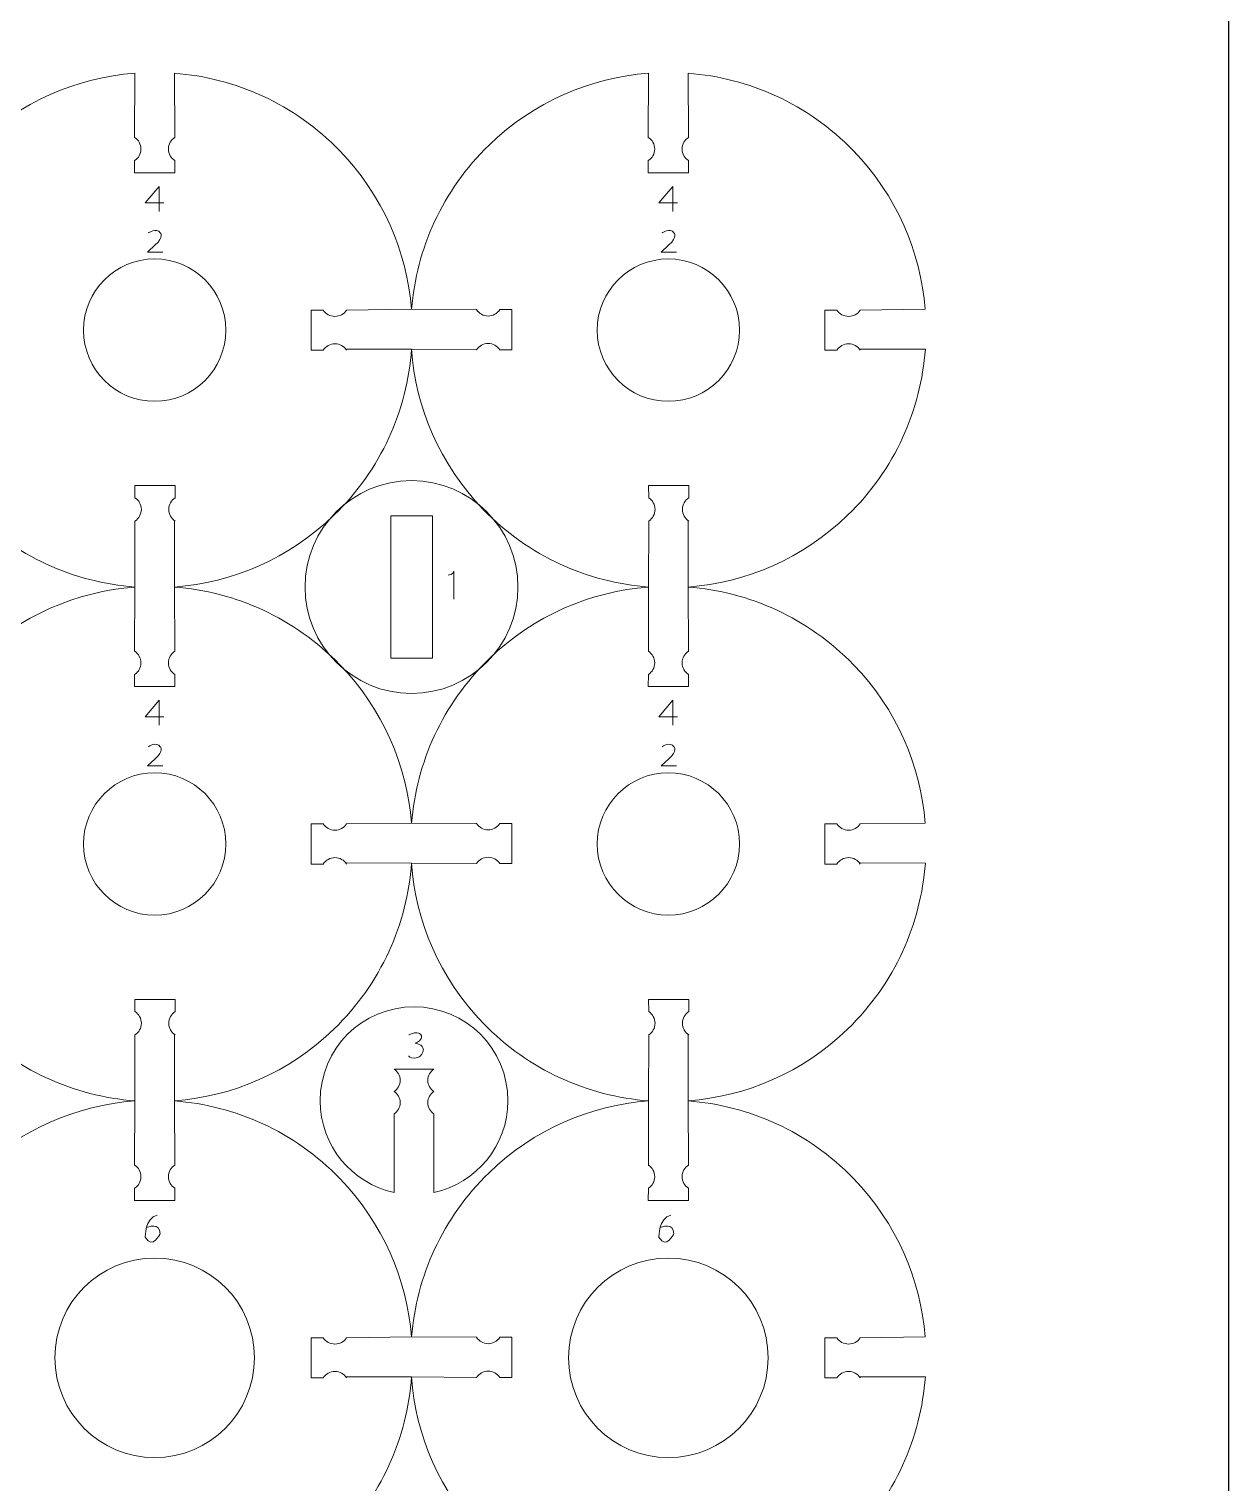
# Model space of a CAD drawing. Header units: centimetres. Extents: x -25 to 25, y -32.5 to 32.5.
# Drawn here: x 15.8 to 25, y 8.61 to 19.76 of the extents above; entities that cross this region are included whole.
import ezdxf

# ---------------------------------------------------------------- set-up
doc = ezdxf.new("R2010")
doc.units = ezdxf.units.CM
doc.header["$MEASUREMENT"] = 0
doc.layers.add('Capa 1', color=7, linetype='Continuous')

msp = doc.modelspace()

# ---------------------------------------------------------------- linework, layer by layer
at = {"layer": 'Capa 1', "color": 254}
msp.add_lwpolyline([(-25, -32.5), (25, -32.5), (25, 32.5), (-25, 32.5), (-25, -32.5)], close=True, dxfattribs=at)
at = {"layer": 'Capa 1', "color": 250, "lineweight": 9}
for centre, major_axis, ratio in [((16.76485, 9.57366), (0.76501, 0), 0.99998693), ((20.70277, 9.57366), (0, 0.765), 1)]:
    msp.add_ellipse(centre, major_axis=major_axis, ratio=ratio, dxfattribs=at)
for points, knots in [([(16.61125, 18.92901), (16.61125, 18.92901), (16.6118, 19.4212), (16.6118, 19.4212), (16.6118, 19.4212), (16.16876, 19.38705), (15.73457, 19.20397), (15.39044, 18.87066), (15.39044, 18.87066), (15.03182, 18.52332), (14.83323, 18.07303), (14.79595, 17.61166), (14.79595, 17.61166), (14.79595, 17.61166), (15.29433, 17.6086), (15.29433, 17.6086)], [0, 0, 0, 0, 0.2, 0.2, 0.2, 0.2, 0.4, 0.4, 0.4, 0.4, 0.6, 0.6, 0.6, 0.6, 1, 1, 1, 1]), ([(18.23536, 17.60534), (18.23536, 17.60534), (18.73387, 17.61166), (18.73387, 17.61166), (18.73387, 17.61166), (18.69835, 18.05229), (18.51542, 18.48373), (18.18385, 18.82606), (18.18385, 18.82606), (17.83473, 19.1865), (17.38163, 19.38525), (16.9178, 19.4211), (16.9178, 19.4211), (16.9178, 19.4211), (16.91862, 18.92901), (16.91862, 18.92901)], [0, 0, 0, 0, 0.2, 0.2, 0.2, 0.2, 0.4, 0.4, 0.4, 0.4, 0.6, 0.6, 0.6, 0.6, 1, 1, 1, 1]), ([(20.54918, 18.92901), (20.54918, 18.92901), (20.54973, 19.4212), (20.54973, 19.4212), (20.54973, 19.4212), (20.10668, 19.38705), (19.6725, 19.20397), (19.32836, 18.87066), (19.32836, 18.87066), (18.96975, 18.52332), (18.77115, 18.07303), (18.73387, 17.61166), (18.73387, 17.61166), (18.73387, 17.61166), (19.23226, 17.6086), (19.23226, 17.6086)], [0, 0, 0, 0, 0.2, 0.2, 0.2, 0.2, 0.4, 0.4, 0.4, 0.4, 0.6, 0.6, 0.6, 0.6, 1, 1, 1, 1]), ([(22.17328, 17.60534), (22.17328, 17.60534), (22.6718, 17.61166), (22.6718, 17.61166), (22.6718, 17.61166), (22.63627, 18.05229), (22.45334, 18.48373), (22.12177, 18.82606), (22.12177, 18.82606), (21.77266, 19.1865), (21.31955, 19.38525), (20.85573, 19.4211), (20.85573, 19.4211), (20.85573, 19.4211), (20.85654, 18.92901), (20.85654, 18.92901)], [0, 0, 0, 0, 0.2, 0.2, 0.2, 0.2, 0.4, 0.4, 0.4, 0.4, 0.6, 0.6, 0.6, 0.6, 1, 1, 1, 1]), ([(16.61126, 18.75101), (16.64053, 18.7698), (16.65993, 18.80265), (16.65993, 18.84001), (16.65993, 18.84001), (16.65993, 18.87738), (16.64053, 18.91022), (16.61126, 18.92901)], [0, 0, 0, 0, 0.33333333, 0.33333333, 0.33333333, 0.33333333, 1, 1, 1, 1]), ([(16.91862, 18.75101), (16.88935, 18.7698), (16.86995, 18.80265), (16.86995, 18.84001), (16.86995, 18.84001), (16.86995, 18.87738), (16.88935, 18.91022), (16.91862, 18.92901)], [0, 0, 0, 0, 0.33333333, 0.33333333, 0.33333333, 0.33333333, 1, 1, 1, 1]), ([(20.54918, 18.75101), (20.57845, 18.7698), (20.59785, 18.80265), (20.59785, 18.84001), (20.59785, 18.84001), (20.59785, 18.87738), (20.57845, 18.91022), (20.54918, 18.92901)], [0, 0, 0, 0, 0.33333333, 0.33333333, 0.33333333, 0.33333333, 1, 1, 1, 1]), ([(20.85654, 18.75101), (20.82727, 18.7698), (20.80787, 18.80265), (20.80787, 18.84001), (20.80787, 18.84001), (20.80787, 18.87738), (20.82727, 18.91022), (20.85654, 18.92901)], [0, 0, 0, 0, 0.33333333, 0.33333333, 0.33333333, 0.33333333, 1, 1, 1, 1]), ([(16.61126, 18.751), (16.61126, 18.751), (16.61114, 18.65757), (16.61114, 18.65757), (16.61114, 18.65757), (16.61114, 18.65757), (16.91862, 18.65757), (16.91862, 18.65757), (16.91862, 18.65757), (16.91862, 18.65757), (16.91862, 18.75102), (16.91862, 18.75102)], [0, 0, 0, 0, 0.25, 0.25, 0.25, 0.25, 0.5, 0.5, 0.5, 0.5, 1, 1, 1, 1]), ([(20.54918, 18.751), (20.54918, 18.751), (20.54907, 18.65757), (20.54907, 18.65757), (20.54907, 18.65757), (20.54907, 18.65757), (20.85654, 18.65757), (20.85654, 18.65757), (20.85654, 18.65757), (20.85654, 18.65757), (20.85654, 18.75102), (20.85654, 18.75102)], [0, 0, 0, 0, 0.25, 0.25, 0.25, 0.25, 0.5, 0.5, 0.5, 0.5, 1, 1, 1, 1]), ([(16.21912, 17.45165), (16.21912, 17.15028), (16.46343, 16.90597), (16.7648, 16.90597), (16.7648, 16.90597), (17.06619, 16.90596), (17.3105, 17.15028), (17.3105, 17.45165), (17.3105, 17.45165), (17.31051, 17.75303), (17.06619, 17.99734), (16.76481, 17.99734), (16.76481, 17.99734), (16.46343, 17.99736), (16.21912, 17.75303), (16.21912, 17.45165)], [0, 0, 0, 0, 0.2, 0.2, 0.2, 0.2, 0.4, 0.4, 0.4, 0.4, 0.6, 0.6, 0.6, 0.6, 1, 1, 1, 1]), ([(20.15704, 17.45165), (20.15704, 17.15028), (20.40135, 16.90597), (20.70273, 16.90597), (20.70273, 16.90597), (21.00411, 16.90596), (21.24842, 17.15028), (21.24842, 17.45165), (21.24842, 17.45165), (21.24844, 17.75303), (21.00411, 17.99734), (20.70274, 17.99734), (20.70274, 17.99734), (20.40135, 17.99736), (20.15704, 17.75303), (20.15704, 17.45165)], [0, 0, 0, 0, 0.2, 0.2, 0.2, 0.2, 0.4, 0.4, 0.4, 0.4, 0.6, 0.6, 0.6, 0.6, 1, 1, 1, 1]), ([(18.05736, 17.60533), (18.05736, 17.60533), (17.96393, 17.60545), (17.96393, 17.60545), (17.96393, 17.60545), (17.96393, 17.60545), (17.96393, 17.29797), (17.96393, 17.29797), (17.96393, 17.29797), (17.96393, 17.29797), (18.05737, 17.29797), (18.05737, 17.29797)], [0, 0, 0, 0, 0.25, 0.25, 0.25, 0.25, 0.5, 0.5, 0.5, 0.5, 1, 1, 1, 1]), ([(18.23535, 17.60534), (18.21656, 17.57606), (18.18372, 17.55666), (18.14636, 17.55666), (18.14636, 17.55666), (18.10899, 17.55666), (18.07615, 17.57606), (18.05736, 17.60534)], [0, 0, 0, 0, 0.33333333, 0.33333333, 0.33333333, 0.33333333, 1, 1, 1, 1]), ([(19.41025, 17.6086), (19.39146, 17.57933), (19.35862, 17.55993), (19.32125, 17.55993), (19.32125, 17.55993), (19.28389, 17.55993), (19.25104, 17.57933), (19.23225, 17.6086)], [0, 0, 0, 0, 0.33333333, 0.33333333, 0.33333333, 0.33333333, 1, 1, 1, 1]), ([(19.41025, 17.6086), (19.41025, 17.6086), (19.50369, 17.60871), (19.50369, 17.60871), (19.50369, 17.60871), (19.50369, 17.60871), (19.50369, 17.30123), (19.50369, 17.30123), (19.50369, 17.30123), (19.50369, 17.30123), (19.41024, 17.30123), (19.41024, 17.30123)], [0, 0, 0, 0, 0.25, 0.25, 0.25, 0.25, 0.5, 0.5, 0.5, 0.5, 1, 1, 1, 1]), ([(21.99529, 17.60533), (21.99529, 17.60533), (21.90185, 17.60545), (21.90185, 17.60545), (21.90185, 17.60545), (21.90185, 17.60545), (21.90185, 17.29797), (21.90185, 17.29797), (21.90185, 17.29797), (21.90185, 17.29797), (21.9953, 17.29797), (21.9953, 17.29797)], [0, 0, 0, 0, 0.25, 0.25, 0.25, 0.25, 0.5, 0.5, 0.5, 0.5, 1, 1, 1, 1]), ([(22.17328, 17.60534), (22.15449, 17.57606), (22.12165, 17.55666), (22.08428, 17.55666), (22.08428, 17.55666), (22.04691, 17.55666), (22.01407, 17.57606), (21.99528, 17.60534)], [0, 0, 0, 0, 0.33333333, 0.33333333, 0.33333333, 0.33333333, 1, 1, 1, 1]), ([(15.29433, 17.30123), (15.29433, 17.30123), (14.79483, 17.30565), (14.79483, 17.30565), (14.79483, 17.30565), (14.82761, 16.86016), (15.01076, 16.42321), (15.34584, 16.07725), (15.34584, 16.07725), (15.69494, 15.71685), (16.14801, 15.51809), (16.6118, 15.48224), (16.6118, 15.48224), (16.6118, 15.48224), (16.61384, 15.98822), (16.61384, 15.98822)], [0, 0, 0, 0, 0.2, 0.2, 0.2, 0.2, 0.4, 0.4, 0.4, 0.4, 0.6, 0.6, 0.6, 0.6, 1, 1, 1, 1]), ([(16.91753, 15.99069), (16.91753, 15.99069), (16.91781, 15.4821), (16.91781, 15.4821), (16.91781, 15.4821), (17.36089, 15.51626), (17.79509, 15.69932), (18.13924, 16.03266), (18.13924, 16.03266), (18.50149, 16.38351), (18.70042, 16.8394), (18.73481, 17.30565), (18.73481, 17.30565), (18.73481, 17.30565), (18.23616, 17.30594), (18.23616, 17.30594)], [0, 0, 0, 0, 0.2, 0.2, 0.2, 0.2, 0.4, 0.4, 0.4, 0.4, 0.6, 0.6, 0.6, 0.6, 1, 1, 1, 1]), ([(18.23535, 17.29797), (18.21656, 17.32724), (18.18372, 17.34665), (18.14636, 17.34665), (18.14636, 17.34665), (18.10899, 17.34665), (18.07615, 17.32724), (18.05736, 17.29797)], [0, 0, 0, 0, 0.33333333, 0.33333333, 0.33333333, 0.33333333, 1, 1, 1, 1]), ([(19.23226, 17.30123), (19.23226, 17.30123), (18.73275, 17.30565), (18.73275, 17.30565), (18.73275, 17.30565), (18.76553, 16.86016), (18.94869, 16.42321), (19.28377, 16.07725), (19.28377, 16.07725), (19.63286, 15.71685), (20.08593, 15.51809), (20.54973, 15.48224), (20.54973, 15.48224), (20.54973, 15.48224), (20.55177, 15.98822), (20.55177, 15.98822)], [0, 0, 0, 0, 0.2, 0.2, 0.2, 0.2, 0.4, 0.4, 0.4, 0.4, 0.6, 0.6, 0.6, 0.6, 1, 1, 1, 1]), ([(19.41025, 17.30124), (19.39146, 17.33051), (19.35862, 17.34991), (19.32125, 17.34991), (19.32125, 17.34991), (19.28389, 17.34991), (19.25104, 17.33051), (19.23225, 17.30124)], [0, 0, 0, 0, 0.33333333, 0.33333333, 0.33333333, 0.33333333, 1, 1, 1, 1]), ([(20.85545, 15.99069), (20.85545, 15.99069), (20.85574, 15.4821), (20.85574, 15.4821), (20.85574, 15.4821), (21.29882, 15.51626), (21.73301, 15.69932), (22.07717, 16.03266), (22.07717, 16.03266), (22.43941, 16.38351), (22.63834, 16.8394), (22.67274, 17.30565), (22.67274, 17.30565), (22.67274, 17.30565), (22.17409, 17.30594), (22.17409, 17.30594)], [0, 0, 0, 0, 0.2, 0.2, 0.2, 0.2, 0.4, 0.4, 0.4, 0.4, 0.6, 0.6, 0.6, 0.6, 1, 1, 1, 1]), ([(22.17328, 17.29797), (22.15449, 17.32724), (22.12165, 17.34665), (22.08428, 17.34665), (22.08428, 17.34665), (22.04691, 17.34665), (22.01407, 17.32724), (21.99528, 17.29797)], [0, 0, 0, 0, 0.33333333, 0.33333333, 0.33333333, 0.33333333, 1, 1, 1, 1]), ([(17.9178, 15.48216), (17.9178, 15.93282), (18.28314, 16.29815), (18.7338, 16.29815), (18.7338, 16.29815), (19.18446, 16.29815), (19.5498, 15.93282), (19.5498, 15.48216), (19.5498, 15.48216), (19.5498, 15.0315), (19.18446, 14.66615), (18.7338, 14.66615), (18.7338, 14.66615), (18.28314, 14.66615), (17.9178, 15.0315), (17.9178, 15.48216)], [0, 0, 0, 0, 0.2, 0.2, 0.2, 0.2, 0.4, 0.4, 0.4, 0.4, 0.6, 0.6, 0.6, 0.6, 1, 1, 1, 1]), ([(16.61385, 16.16623), (16.61385, 16.16623), (16.61373, 16.25967), (16.61373, 16.25967), (16.61373, 16.25967), (16.61373, 16.25967), (16.92121, 16.25967), (16.92121, 16.25967), (16.92121, 16.25967), (16.92121, 16.25967), (16.92121, 16.16622), (16.92121, 16.16622)], [0, 0, 0, 0, 0.25, 0.25, 0.25, 0.25, 0.5, 0.5, 0.5, 0.5, 1, 1, 1, 1]), ([(16.61385, 15.98822), (16.64312, 16.00701), (16.66252, 16.03985), (16.66252, 16.07722), (16.66252, 16.07722), (16.66252, 16.11459), (16.64312, 16.14743), (16.61385, 16.16622)], [0, 0, 0, 0, 0.33333333, 0.33333333, 0.33333333, 0.33333333, 1, 1, 1, 1]), ([(16.92121, 15.98822), (16.89194, 16.00701), (16.87254, 16.03985), (16.87254, 16.07722), (16.87254, 16.07722), (16.87254, 16.11459), (16.89194, 16.14743), (16.92121, 16.16622)], [0, 0, 0, 0, 0.33333333, 0.33333333, 0.33333333, 0.33333333, 1, 1, 1, 1]), ([(20.55177, 16.16623), (20.55177, 16.16623), (20.55166, 16.25967), (20.55166, 16.25967), (20.55166, 16.25967), (20.55166, 16.25967), (20.85913, 16.25967), (20.85913, 16.25967), (20.85913, 16.25967), (20.85913, 16.25967), (20.85913, 16.16622), (20.85913, 16.16622)], [0, 0, 0, 0, 0.25, 0.25, 0.25, 0.25, 0.5, 0.5, 0.5, 0.5, 1, 1, 1, 1]), ([(20.55177, 15.98822), (20.58104, 16.00701), (20.60045, 16.03985), (20.60045, 16.07722), (20.60045, 16.07722), (20.60045, 16.11459), (20.58104, 16.14743), (20.55177, 16.16622)], [0, 0, 0, 0, 0.33333333, 0.33333333, 0.33333333, 0.33333333, 1, 1, 1, 1]), ([(20.85913, 15.98822), (20.82986, 16.00701), (20.81046, 16.03985), (20.81046, 16.07722), (20.81046, 16.07722), (20.81046, 16.11459), (20.82986, 16.14743), (20.85913, 16.16622)], [0, 0, 0, 0, 0.33333333, 0.33333333, 0.33333333, 0.33333333, 1, 1, 1, 1]), ([(18.89348, 16.02816), (18.89348, 16.02816), (18.89348, 14.93614), (18.89348, 14.93614), (18.89348, 14.93614), (18.89348, 14.93614), (18.57412, 14.93614), (18.57412, 14.93614), (18.57412, 14.93614), (18.57412, 14.93614), (18.57412, 16.02816), (18.57412, 16.02816), (18.57412, 16.02816), (18.57412, 16.02816), (18.89348, 16.02816), (18.89348, 16.02816)], [0, 0, 0, 0, 0.2, 0.2, 0.2, 0.2, 0.4, 0.4, 0.4, 0.4, 0.6, 0.6, 0.6, 0.6, 1, 1, 1, 1]), ([(16.61126, 14.99002), (16.61126, 14.99002), (16.61181, 15.48221), (16.61181, 15.48221), (16.61181, 15.48221), (16.16877, 15.44806), (15.73458, 15.26498), (15.39045, 14.93166), (15.39045, 14.93166), (15.03183, 14.58432), (14.83324, 14.13403), (14.79596, 13.67266), (14.79596, 13.67266), (14.79596, 13.67266), (15.29434, 13.6696), (15.29434, 13.6696)], [0, 0, 0, 0, 0.2, 0.2, 0.2, 0.2, 0.4, 0.4, 0.4, 0.4, 0.6, 0.6, 0.6, 0.6, 1, 1, 1, 1]), ([(18.23537, 13.66634), (18.23537, 13.66634), (18.73388, 13.67266), (18.73388, 13.67266), (18.73388, 13.67266), (18.69836, 14.11329), (18.51543, 14.54473), (18.18386, 14.88707), (18.18386, 14.88707), (17.83474, 15.2475), (17.38164, 15.44625), (16.91781, 15.4821), (16.91781, 15.4821), (16.91781, 15.4821), (16.91863, 14.99002), (16.91863, 14.99002)], [0, 0, 0, 0, 0.2, 0.2, 0.2, 0.2, 0.4, 0.4, 0.4, 0.4, 0.6, 0.6, 0.6, 0.6, 1, 1, 1, 1]), ([(20.54919, 14.99002), (20.54919, 14.99002), (20.54974, 15.48221), (20.54974, 15.48221), (20.54974, 15.48221), (20.10669, 15.44806), (19.67251, 15.26498), (19.32837, 14.93166), (19.32837, 14.93166), (18.96976, 14.58432), (18.77116, 14.13403), (18.73388, 13.67266), (18.73388, 13.67266), (18.73388, 13.67266), (19.23227, 13.6696), (19.23227, 13.6696)], [0, 0, 0, 0, 0.2, 0.2, 0.2, 0.2, 0.4, 0.4, 0.4, 0.4, 0.6, 0.6, 0.6, 0.6, 1, 1, 1, 1]), ([(22.17329, 13.66634), (22.17329, 13.66634), (22.67181, 13.67266), (22.67181, 13.67266), (22.67181, 13.67266), (22.63628, 14.11329), (22.45335, 14.54473), (22.12178, 14.88707), (22.12178, 14.88707), (21.77267, 15.2475), (21.31956, 15.44625), (20.85574, 15.4821), (20.85574, 15.4821), (20.85574, 15.4821), (20.85655, 14.99002), (20.85655, 14.99002)], [0, 0, 0, 0, 0.2, 0.2, 0.2, 0.2, 0.4, 0.4, 0.4, 0.4, 0.6, 0.6, 0.6, 0.6, 1, 1, 1, 1]), ([(16.61127, 14.81202), (16.64054, 14.83081), (16.65994, 14.86365), (16.65994, 14.90102), (16.65994, 14.90102), (16.65994, 14.93838), (16.64054, 14.97123), (16.61127, 14.99002)], [0, 0, 0, 0, 0.33333333, 0.33333333, 0.33333333, 0.33333333, 1, 1, 1, 1]), ([(16.91863, 14.81202), (16.88936, 14.83081), (16.86996, 14.86365), (16.86996, 14.90102), (16.86996, 14.90102), (16.86996, 14.93838), (16.88936, 14.97123), (16.91863, 14.99002)], [0, 0, 0, 0, 0.33333333, 0.33333333, 0.33333333, 0.33333333, 1, 1, 1, 1]), ([(20.54919, 14.81202), (20.57846, 14.83081), (20.59786, 14.86365), (20.59786, 14.90102), (20.59786, 14.90102), (20.59786, 14.93838), (20.57846, 14.97123), (20.54919, 14.99002)], [0, 0, 0, 0, 0.33333333, 0.33333333, 0.33333333, 0.33333333, 1, 1, 1, 1]), ([(20.85655, 14.81202), (20.82728, 14.83081), (20.80788, 14.86365), (20.80788, 14.90102), (20.80788, 14.90102), (20.80788, 14.93838), (20.82728, 14.97123), (20.85655, 14.99002)], [0, 0, 0, 0, 0.33333333, 0.33333333, 0.33333333, 0.33333333, 1, 1, 1, 1]), ([(16.61127, 14.81201), (16.61127, 14.81201), (16.61115, 14.71857), (16.61115, 14.71857), (16.61115, 14.71857), (16.61115, 14.71857), (16.91863, 14.71857), (16.91863, 14.71857), (16.91863, 14.71857), (16.91863, 14.71857), (16.91863, 14.81202), (16.91863, 14.81202)], [0, 0, 0, 0, 0.25, 0.25, 0.25, 0.25, 0.5, 0.5, 0.5, 0.5, 1, 1, 1, 1]), ([(20.54919, 14.81201), (20.54919, 14.81201), (20.54908, 14.71857), (20.54908, 14.71857), (20.54908, 14.71857), (20.54908, 14.71857), (20.85655, 14.71857), (20.85655, 14.71857), (20.85655, 14.71857), (20.85655, 14.71857), (20.85655, 14.81202), (20.85655, 14.81202)], [0, 0, 0, 0, 0.25, 0.25, 0.25, 0.25, 0.5, 0.5, 0.5, 0.5, 1, 1, 1, 1]), ([(16.21913, 13.51266), (16.21913, 13.21129), (16.46344, 12.96698), (16.76481, 12.96698), (16.76481, 12.96698), (17.0662, 12.96696), (17.31051, 13.21129), (17.31051, 13.51266), (17.31051, 13.51266), (17.31052, 13.81404), (17.0662, 14.05835), (16.76482, 14.05835), (16.76482, 14.05835), (16.46344, 14.05836), (16.21913, 13.81404), (16.21913, 13.51266)], [0, 0, 0, 0, 0.2, 0.2, 0.2, 0.2, 0.4, 0.4, 0.4, 0.4, 0.6, 0.6, 0.6, 0.6, 1, 1, 1, 1]), ([(20.15705, 13.51266), (20.15705, 13.21129), (20.40136, 12.96698), (20.70274, 12.96698), (20.70274, 12.96698), (21.00412, 12.96696), (21.24843, 13.21129), (21.24843, 13.51266), (21.24843, 13.51266), (21.24845, 13.81404), (21.00412, 14.05835), (20.70275, 14.05835), (20.70275, 14.05835), (20.40136, 14.05836), (20.15705, 13.81404), (20.15705, 13.51266)], [0, 0, 0, 0, 0.2, 0.2, 0.2, 0.2, 0.4, 0.4, 0.4, 0.4, 0.6, 0.6, 0.6, 0.6, 1, 1, 1, 1]), ([(18.05737, 13.66634), (18.05737, 13.66634), (17.96394, 13.66645), (17.96394, 13.66645), (17.96394, 13.66645), (17.96394, 13.66645), (17.96394, 13.35897), (17.96394, 13.35897), (17.96394, 13.35897), (17.96394, 13.35897), (18.05738, 13.35897), (18.05738, 13.35897)], [0, 0, 0, 0, 0.25, 0.25, 0.25, 0.25, 0.5, 0.5, 0.5, 0.5, 1, 1, 1, 1]), ([(18.23536, 13.66634), (18.21658, 13.63707), (18.18373, 13.61767), (18.14637, 13.61767), (18.14637, 13.61767), (18.109, 13.61767), (18.07616, 13.63707), (18.05737, 13.66634)], [0, 0, 0, 0, 0.33333333, 0.33333333, 0.33333333, 0.33333333, 1, 1, 1, 1]), ([(19.41026, 13.6696), (19.39147, 13.64033), (19.35863, 13.62093), (19.32126, 13.62093), (19.32126, 13.62093), (19.2839, 13.62093), (19.25105, 13.64033), (19.23226, 13.6696)], [0, 0, 0, 0, 0.33333333, 0.33333333, 0.33333333, 0.33333333, 1, 1, 1, 1]), ([(19.41026, 13.6696), (19.41026, 13.6696), (19.5037, 13.66972), (19.5037, 13.66972), (19.5037, 13.66972), (19.5037, 13.66972), (19.5037, 13.36224), (19.5037, 13.36224), (19.5037, 13.36224), (19.5037, 13.36224), (19.41025, 13.36224), (19.41025, 13.36224)], [0, 0, 0, 0, 0.25, 0.25, 0.25, 0.25, 0.5, 0.5, 0.5, 0.5, 1, 1, 1, 1]), ([(21.9953, 13.66634), (21.9953, 13.66634), (21.90186, 13.66645), (21.90186, 13.66645), (21.90186, 13.66645), (21.90186, 13.66645), (21.90186, 13.35897), (21.90186, 13.35897), (21.90186, 13.35897), (21.90186, 13.35897), (21.99531, 13.35897), (21.99531, 13.35897)], [0, 0, 0, 0, 0.25, 0.25, 0.25, 0.25, 0.5, 0.5, 0.5, 0.5, 1, 1, 1, 1]), ([(22.17329, 13.66634), (22.1545, 13.63707), (22.12166, 13.61767), (22.08429, 13.61767), (22.08429, 13.61767), (22.04692, 13.61767), (22.01408, 13.63707), (21.99529, 13.66634)], [0, 0, 0, 0, 0.33333333, 0.33333333, 0.33333333, 0.33333333, 1, 1, 1, 1]), ([(18.23536, 13.35898), (18.21658, 13.38825), (18.18373, 13.40765), (18.14637, 13.40765), (18.14637, 13.40765), (18.109, 13.40765), (18.07616, 13.38825), (18.05737, 13.35898)], [0, 0, 0, 0, 0.33333333, 0.33333333, 0.33333333, 0.33333333, 1, 1, 1, 1]), ([(19.41026, 13.36224), (19.39147, 13.39151), (19.35863, 13.41092), (19.32126, 13.41092), (19.32126, 13.41092), (19.2839, 13.41092), (19.25105, 13.39151), (19.23226, 13.36224)], [0, 0, 0, 0, 0.33333333, 0.33333333, 0.33333333, 0.33333333, 1, 1, 1, 1]), ([(22.17329, 13.35898), (22.1545, 13.38825), (22.12166, 13.40765), (22.08429, 13.40765), (22.08429, 13.40765), (22.04692, 13.40765), (22.01408, 13.38825), (21.99529, 13.35898)], [0, 0, 0, 0, 0.33333333, 0.33333333, 0.33333333, 0.33333333, 1, 1, 1, 1]), ([(15.29434, 13.36224), (15.29434, 13.36224), (14.79484, 13.36665), (14.79484, 13.36665), (14.79484, 13.36665), (14.82762, 12.92117), (15.01077, 12.48421), (15.34585, 12.13826), (15.34585, 12.13826), (15.69495, 11.77785), (16.14802, 11.57909), (16.61181, 11.54324), (16.61181, 11.54324), (16.61181, 11.54324), (16.61385, 12.04922), (16.61385, 12.04922)], [0, 0, 0, 0, 0.2, 0.2, 0.2, 0.2, 0.4, 0.4, 0.4, 0.4, 0.6, 0.6, 0.6, 0.6, 1, 1, 1, 1]), ([(16.91754, 12.05169), (16.91754, 12.05169), (16.91782, 11.54311), (16.91782, 11.54311), (16.91782, 11.54311), (17.3609, 11.57727), (17.7951, 11.76033), (18.13925, 12.09366), (18.13925, 12.09366), (18.5015, 12.44451), (18.70043, 12.9004), (18.73482, 13.36665), (18.73482, 13.36665), (18.73482, 13.36665), (18.23617, 13.36694), (18.23617, 13.36694)], [0, 0, 0, 0, 0.2, 0.2, 0.2, 0.2, 0.4, 0.4, 0.4, 0.4, 0.6, 0.6, 0.6, 0.6, 1, 1, 1, 1]), ([(19.23227, 13.36224), (19.23227, 13.36224), (18.73276, 13.36665), (18.73276, 13.36665), (18.73276, 13.36665), (18.76554, 12.92117), (18.9487, 12.48421), (19.28378, 12.13826), (19.28378, 12.13826), (19.63287, 11.77785), (20.08594, 11.57909), (20.54974, 11.54324), (20.54974, 11.54324), (20.54974, 11.54324), (20.55178, 12.04922), (20.55178, 12.04922)], [0, 0, 0, 0, 0.2, 0.2, 0.2, 0.2, 0.4, 0.4, 0.4, 0.4, 0.6, 0.6, 0.6, 0.6, 1, 1, 1, 1]), ([(20.85546, 12.05169), (20.85546, 12.05169), (20.85575, 11.54311), (20.85575, 11.54311), (20.85575, 11.54311), (21.29883, 11.57727), (21.73302, 11.76033), (22.07718, 12.09366), (22.07718, 12.09366), (22.43942, 12.44451), (22.63835, 12.9004), (22.67275, 13.36665), (22.67275, 13.36665), (22.67275, 13.36665), (22.1741, 13.36694), (22.1741, 13.36694)], [0, 0, 0, 0, 0.2, 0.2, 0.2, 0.2, 0.4, 0.4, 0.4, 0.4, 0.6, 0.6, 0.6, 0.6, 1, 1, 1, 1]), ([(16.61386, 12.22724), (16.61386, 12.22724), (16.61374, 12.32068), (16.61374, 12.32068), (16.61374, 12.32068), (16.61374, 12.32068), (16.92122, 12.32068), (16.92122, 12.32068), (16.92122, 12.32068), (16.92122, 12.32068), (16.92122, 12.22723), (16.92122, 12.22723)], [0, 0, 0, 0, 0.25, 0.25, 0.25, 0.25, 0.5, 0.5, 0.5, 0.5, 1, 1, 1, 1]), ([(18.59998, 11.4435), (18.59998, 11.4435), (18.59998, 10.84115), (18.59998, 10.84115), (18.59998, 10.84115), (18.27603, 10.9113), (18.03331, 11.19951), (18.03331, 11.54447), (18.03331, 11.54447), (18.03331, 11.94194), (18.35551, 12.26414), (18.75298, 12.26414), (18.75298, 12.26414), (19.15044, 12.26414), (19.47265, 11.94194), (19.47265, 11.54447), (19.47265, 11.54447), (19.47265, 11.19951), (19.22993, 10.91129), (18.90598, 10.84115), (18.90598, 10.84115), (18.90598, 10.84115), (18.90599, 11.44333), (18.90599, 11.44333)], [0, 0, 0, 0, 0.14285714, 0.14285714, 0.14285714, 0.14285714, 0.28571429, 0.28571429, 0.28571429, 0.28571429, 0.42857143, 0.42857143, 0.42857143, 0.42857143, 0.57142857, 0.57142857, 0.57142857, 0.57142857, 0.71428571, 0.71428571, 0.71428571, 0.71428571, 1, 1, 1, 1]), ([(20.55178, 12.22724), (20.55178, 12.22724), (20.55167, 12.32068), (20.55167, 12.32068), (20.55167, 12.32068), (20.55167, 12.32068), (20.85915, 12.32068), (20.85915, 12.32068), (20.85915, 12.32068), (20.85915, 12.32068), (20.85915, 12.22723), (20.85915, 12.22723)], [0, 0, 0, 0, 0.25, 0.25, 0.25, 0.25, 0.5, 0.5, 0.5, 0.5, 1, 1, 1, 1]), ([(16.61386, 12.04923), (16.64313, 12.06802), (16.66253, 12.10086), (16.66253, 12.13823), (16.66253, 12.13823), (16.66253, 12.17559), (16.64313, 12.20844), (16.61386, 12.22722)], [0, 0, 0, 0, 0.33333333, 0.33333333, 0.33333333, 0.33333333, 1, 1, 1, 1]), ([(16.92122, 12.04923), (16.89195, 12.06802), (16.87255, 12.10086), (16.87255, 12.13823), (16.87255, 12.13823), (16.87255, 12.17559), (16.89195, 12.20844), (16.92122, 12.22722)], [0, 0, 0, 0, 0.33333333, 0.33333333, 0.33333333, 0.33333333, 1, 1, 1, 1]), ([(20.55178, 12.04923), (20.58105, 12.06802), (20.60046, 12.10086), (20.60046, 12.13823), (20.60046, 12.13823), (20.60046, 12.17559), (20.58105, 12.20844), (20.55178, 12.22722)], [0, 0, 0, 0, 0.33333333, 0.33333333, 0.33333333, 0.33333333, 1, 1, 1, 1]), ([(20.85915, 12.04923), (20.82987, 12.06802), (20.81047, 12.10086), (20.81047, 12.13823), (20.81047, 12.13823), (20.81047, 12.17559), (20.82987, 12.20844), (20.85915, 12.22722)], [0, 0, 0, 0, 0.33333333, 0.33333333, 0.33333333, 0.33333333, 1, 1, 1, 1]), ([(18.59998, 11.78711), (18.62823, 11.76898), (18.64696, 11.73728), (18.64696, 11.70121), (18.64696, 11.70121), (18.64696, 11.66514), (18.62823, 11.63344), (18.59998, 11.6153)], [0, 0, 0, 0, 0.33333333, 0.33333333, 0.33333333, 0.33333333, 1, 1, 1, 1]), ([(18.90599, 11.78695), (18.87773, 11.76881), (18.85901, 11.73711), (18.85901, 11.70105), (18.85901, 11.70105), (18.85901, 11.66498), (18.87773, 11.63328), (18.90599, 11.61514)], [0, 0, 0, 0, 0.33333333, 0.33333333, 0.33333333, 0.33333333, 1, 1, 1, 1]), ([(18.59998, 11.6153), (18.62823, 11.59717), (18.64696, 11.56547), (18.64696, 11.5294), (18.64696, 11.5294), (18.64696, 11.49333), (18.62823, 11.46163), (18.59998, 11.4435)], [0, 0, 0, 0, 0.33333333, 0.33333333, 0.33333333, 0.33333333, 1, 1, 1, 1]), ([(18.90599, 11.61514), (18.87773, 11.59701), (18.85901, 11.5653), (18.85901, 11.52924), (18.85901, 11.52924), (18.85901, 11.49317), (18.87773, 11.46147), (18.90599, 11.44333)], [0, 0, 0, 0, 0.33333333, 0.33333333, 0.33333333, 0.33333333, 1, 1, 1, 1]), ([(16.61127, 11.05102), (16.61127, 11.05102), (16.61182, 11.54321), (16.61182, 11.54321), (16.61182, 11.54321), (16.16878, 11.50906), (15.73459, 11.32598), (15.39046, 10.99267), (15.39046, 10.99267), (15.03184, 10.64533), (14.83325, 10.19504), (14.79597, 9.73367), (14.79597, 9.73367), (14.79597, 9.73367), (15.29435, 9.73061), (15.29435, 9.73061)], [0, 0, 0, 0, 0.2, 0.2, 0.2, 0.2, 0.4, 0.4, 0.4, 0.4, 0.6, 0.6, 0.6, 0.6, 1, 1, 1, 1]), ([(18.23538, 9.72735), (18.23538, 9.72735), (18.73389, 9.73367), (18.73389, 9.73367), (18.73389, 9.73367), (18.69837, 10.1743), (18.51544, 10.60574), (18.18387, 10.94807), (18.18387, 10.94807), (17.83475, 11.30851), (17.38165, 11.50726), (16.91782, 11.54311), (16.91782, 11.54311), (16.91782, 11.54311), (16.91864, 11.05102), (16.91864, 11.05102)], [0, 0, 0, 0, 0.2, 0.2, 0.2, 0.2, 0.4, 0.4, 0.4, 0.4, 0.6, 0.6, 0.6, 0.6, 1, 1, 1, 1]), ([(20.5492, 11.05102), (20.5492, 11.05102), (20.54975, 11.54321), (20.54975, 11.54321), (20.54975, 11.54321), (20.1067, 11.50906), (19.67252, 11.32598), (19.32838, 10.99267), (19.32838, 10.99267), (18.96977, 10.64533), (18.77117, 10.19504), (18.73389, 9.73367), (18.73389, 9.73367), (18.73389, 9.73367), (19.23228, 9.73061), (19.23228, 9.73061)], [0, 0, 0, 0, 0.2, 0.2, 0.2, 0.2, 0.4, 0.4, 0.4, 0.4, 0.6, 0.6, 0.6, 0.6, 1, 1, 1, 1]), ([(22.1733, 9.72735), (22.1733, 9.72735), (22.67182, 9.73367), (22.67182, 9.73367), (22.67182, 9.73367), (22.63629, 10.1743), (22.45336, 10.60574), (22.12179, 10.94807), (22.12179, 10.94807), (21.77268, 11.30851), (21.31957, 11.50726), (20.85575, 11.54311), (20.85575, 11.54311), (20.85575, 11.54311), (20.85656, 11.05102), (20.85656, 11.05102)], [0, 0, 0, 0, 0.2, 0.2, 0.2, 0.2, 0.4, 0.4, 0.4, 0.4, 0.6, 0.6, 0.6, 0.6, 1, 1, 1, 1]), ([(16.61128, 10.87302), (16.64055, 10.89181), (16.65995, 10.92466), (16.65995, 10.96202), (16.65995, 10.96202), (16.65995, 10.99939), (16.64055, 11.03223), (16.61128, 11.05102)], [0, 0, 0, 0, 0.33333333, 0.33333333, 0.33333333, 0.33333333, 1, 1, 1, 1]), ([(16.91864, 10.87302), (16.88937, 10.89181), (16.86997, 10.92466), (16.86997, 10.96202), (16.86997, 10.96202), (16.86997, 10.99939), (16.88937, 11.03223), (16.91864, 11.05102)], [0, 0, 0, 0, 0.33333333, 0.33333333, 0.33333333, 0.33333333, 1, 1, 1, 1]), ([(20.5492, 10.87302), (20.57847, 10.89181), (20.59788, 10.92466), (20.59788, 10.96202), (20.59788, 10.96202), (20.59788, 10.99939), (20.57847, 11.03223), (20.5492, 11.05102)], [0, 0, 0, 0, 0.33333333, 0.33333333, 0.33333333, 0.33333333, 1, 1, 1, 1]), ([(20.85656, 10.87302), (20.82729, 10.89181), (20.80789, 10.92466), (20.80789, 10.96202), (20.80789, 10.96202), (20.80789, 10.99939), (20.82729, 11.03223), (20.85656, 11.05102)], [0, 0, 0, 0, 0.33333333, 0.33333333, 0.33333333, 0.33333333, 1, 1, 1, 1]), ([(16.61128, 10.87301), (16.61128, 10.87301), (16.61116, 10.77958), (16.61116, 10.77958), (16.61116, 10.77958), (16.61116, 10.77958), (16.91864, 10.77958), (16.91864, 10.77958), (16.91864, 10.77958), (16.91864, 10.77958), (16.91864, 10.87302), (16.91864, 10.87302)], [0, 0, 0, 0, 0.25, 0.25, 0.25, 0.25, 0.5, 0.5, 0.5, 0.5, 1, 1, 1, 1]), ([(20.5492, 10.87301), (20.5492, 10.87301), (20.54909, 10.77958), (20.54909, 10.77958), (20.54909, 10.77958), (20.54909, 10.77958), (20.85656, 10.77958), (20.85656, 10.77958), (20.85656, 10.77958), (20.85656, 10.77958), (20.85656, 10.87302), (20.85656, 10.87302)], [0, 0, 0, 0, 0.25, 0.25, 0.25, 0.25, 0.5, 0.5, 0.5, 0.5, 1, 1, 1, 1]), ([(18.05738, 9.72734), (18.05738, 9.72734), (17.96395, 9.72746), (17.96395, 9.72746), (17.96395, 9.72746), (17.96395, 9.72746), (17.96395, 9.41998), (17.96395, 9.41998), (17.96395, 9.41998), (17.96395, 9.41998), (18.05739, 9.41998), (18.05739, 9.41998)], [0, 0, 0, 0, 0.25, 0.25, 0.25, 0.25, 0.5, 0.5, 0.5, 0.5, 1, 1, 1, 1]), ([(18.23537, 9.72735), (18.21659, 9.69807), (18.18374, 9.67867), (18.14638, 9.67867), (18.14638, 9.67867), (18.10901, 9.67867), (18.07617, 9.69807), (18.05738, 9.72735)], [0, 0, 0, 0, 0.33333333, 0.33333333, 0.33333333, 0.33333333, 1, 1, 1, 1]), ([(19.41027, 9.73061), (19.39148, 9.70134), (19.35864, 9.68194), (19.32127, 9.68194), (19.32127, 9.68194), (19.28391, 9.68194), (19.25106, 9.70134), (19.23227, 9.73061)], [0, 0, 0, 0, 0.33333333, 0.33333333, 0.33333333, 0.33333333, 1, 1, 1, 1]), ([(19.41027, 9.73061), (19.41027, 9.73061), (19.50371, 9.73072), (19.50371, 9.73072), (19.50371, 9.73072), (19.50371, 9.73072), (19.50371, 9.42324), (19.50371, 9.42324), (19.50371, 9.42324), (19.50371, 9.42324), (19.41026, 9.42324), (19.41026, 9.42324)], [0, 0, 0, 0, 0.25, 0.25, 0.25, 0.25, 0.5, 0.5, 0.5, 0.5, 1, 1, 1, 1]), ([(21.99531, 9.72734), (21.99531, 9.72734), (21.90187, 9.72746), (21.90187, 9.72746), (21.90187, 9.72746), (21.90187, 9.72746), (21.90187, 9.41998), (21.90187, 9.41998), (21.90187, 9.41998), (21.90187, 9.41998), (21.99532, 9.41998), (21.99532, 9.41998)], [0, 0, 0, 0, 0.25, 0.25, 0.25, 0.25, 0.5, 0.5, 0.5, 0.5, 1, 1, 1, 1]), ([(22.1733, 9.72735), (22.15451, 9.69807), (22.12167, 9.67867), (22.0843, 9.67867), (22.0843, 9.67867), (22.04693, 9.67867), (22.01409, 9.69807), (21.9953, 9.72735)], [0, 0, 0, 0, 0.33333333, 0.33333333, 0.33333333, 0.33333333, 1, 1, 1, 1]), ([(15.29435, 9.42324), (15.29435, 9.42324), (14.79485, 9.42766), (14.79485, 9.42766), (14.79485, 9.42766), (14.82763, 8.98217), (15.01078, 8.54522), (15.34586, 8.19926), (15.34586, 8.19926), (15.69496, 7.83886), (16.14803, 7.6401), (16.61182, 7.60425), (16.61182, 7.60425), (16.61182, 7.60425), (16.61386, 8.11023), (16.61386, 8.11023)], [0, 0, 0, 0, 0.2, 0.2, 0.2, 0.2, 0.4, 0.4, 0.4, 0.4, 0.6, 0.6, 0.6, 0.6, 1, 1, 1, 1]), ([(16.91755, 8.1127), (16.91755, 8.1127), (16.91783, 7.60411), (16.91783, 7.60411), (16.91783, 7.60411), (17.36091, 7.63827), (17.79511, 7.82133), (18.13926, 8.15467), (18.13926, 8.15467), (18.50151, 8.50552), (18.70044, 8.96141), (18.73483, 9.42766), (18.73483, 9.42766), (18.73483, 9.42766), (18.23618, 9.42794), (18.23618, 9.42794)], [0, 0, 0, 0, 0.2, 0.2, 0.2, 0.2, 0.4, 0.4, 0.4, 0.4, 0.6, 0.6, 0.6, 0.6, 1, 1, 1, 1]), ([(18.23537, 9.41998), (18.21659, 9.44925), (18.18374, 9.46866), (18.14638, 9.46866), (18.14638, 9.46866), (18.10901, 9.46866), (18.07617, 9.44925), (18.05738, 9.41998)], [0, 0, 0, 0, 0.33333333, 0.33333333, 0.33333333, 0.33333333, 1, 1, 1, 1]), ([(19.23228, 9.42324), (19.23228, 9.42324), (18.73277, 9.42766), (18.73277, 9.42766), (18.73277, 9.42766), (18.76555, 8.98217), (18.94871, 8.54522), (19.28379, 8.19926), (19.28379, 8.19926), (19.63288, 7.83886), (20.08595, 7.6401), (20.54975, 7.60425), (20.54975, 7.60425), (20.54975, 7.60425), (20.55179, 8.11023), (20.55179, 8.11023)], [0, 0, 0, 0, 0.2, 0.2, 0.2, 0.2, 0.4, 0.4, 0.4, 0.4, 0.6, 0.6, 0.6, 0.6, 1, 1, 1, 1]), ([(19.41027, 9.42325), (19.39148, 9.45252), (19.35864, 9.47192), (19.32127, 9.47192), (19.32127, 9.47192), (19.28391, 9.47192), (19.25106, 9.45252), (19.23227, 9.42325)], [0, 0, 0, 0, 0.33333333, 0.33333333, 0.33333333, 0.33333333, 1, 1, 1, 1]), ([(20.85547, 8.1127), (20.85547, 8.1127), (20.85576, 7.60411), (20.85576, 7.60411), (20.85576, 7.60411), (21.29884, 7.63827), (21.73303, 7.82133), (22.07719, 8.15467), (22.07719, 8.15467), (22.43943, 8.50552), (22.63836, 8.96141), (22.67276, 9.42766), (22.67276, 9.42766), (22.67276, 9.42766), (22.17411, 9.42794), (22.17411, 9.42794)], [0, 0, 0, 0, 0.2, 0.2, 0.2, 0.2, 0.4, 0.4, 0.4, 0.4, 0.6, 0.6, 0.6, 0.6, 1, 1, 1, 1]), ([(22.1733, 9.41998), (22.15451, 9.44925), (22.12167, 9.46866), (22.0843, 9.46866), (22.0843, 9.46866), (22.04693, 9.46866), (22.01409, 9.44925), (21.9953, 9.41998)], [0, 0, 0, 0, 0.33333333, 0.33333333, 0.33333333, 0.33333333, 1, 1, 1, 1])]:
    msp.add_open_spline(points, degree=3, knots=knots, dxfattribs=at)
at = {"layer": 'Capa 1', "color": 22, "lineweight": 9}
for points, knots in [([(16.83435, 18.427), (16.83435, 18.427), (16.69189, 18.427), (16.69189, 18.427), (16.69189, 18.427), (16.69189, 18.427), (16.79905, 18.55308), (16.79905, 18.55308), (16.79905, 18.55308), (16.79905, 18.55308), (16.80028, 18.36141), (16.80028, 18.36141)], [0, 0, 0, 0, 0.25, 0.25, 0.25, 0.25, 0.5, 0.5, 0.5, 0.5, 1, 1, 1, 1]), ([(20.77227, 18.427), (20.77227, 18.427), (20.62982, 18.427), (20.62982, 18.427), (20.62982, 18.427), (20.62982, 18.427), (20.73697, 18.55308), (20.73697, 18.55308), (20.73697, 18.55308), (20.73697, 18.55308), (20.7382, 18.36141), (20.7382, 18.36141)], [0, 0, 0, 0, 0.25, 0.25, 0.25, 0.25, 0.5, 0.5, 0.5, 0.5, 1, 1, 1, 1]), ([(16.83436, 14.488), (16.83436, 14.488), (16.6919, 14.488), (16.6919, 14.488), (16.6919, 14.488), (16.6919, 14.488), (16.79906, 14.61408), (16.79906, 14.61408), (16.79906, 14.61408), (16.79906, 14.61408), (16.80029, 14.42242), (16.80029, 14.42242)], [0, 0, 0, 0, 0.25, 0.25, 0.25, 0.25, 0.5, 0.5, 0.5, 0.5, 1, 1, 1, 1]), ([(20.77228, 14.488), (20.77228, 14.488), (20.62983, 14.488), (20.62983, 14.488), (20.62983, 14.488), (20.62983, 14.488), (20.73698, 14.61408), (20.73698, 14.61408), (20.73698, 14.61408), (20.73698, 14.61408), (20.73821, 14.42242), (20.73821, 14.42242)], [0, 0, 0, 0, 0.25, 0.25, 0.25, 0.25, 0.5, 0.5, 0.5, 0.5, 1, 1, 1, 1]), ([(18.71257, 11.88846), (18.71257, 11.88846), (18.71994, 11.86961), (18.75671, 11.87083), (18.75671, 11.87083), (18.7758, 11.87146), (18.78947, 11.87829), (18.79938, 11.88609), (18.79938, 11.88609), (18.82356, 11.90516), (18.8248, 11.93479), (18.8248, 11.93479), (18.8248, 11.93479), (18.82356, 11.97733), (18.76111, 11.98553), (18.76111, 11.98553), (18.76111, 11.98553), (18.82227, 12.00827), (18.80965, 12.04104), (18.80965, 12.04104), (18.80965, 12.04104), (18.80084, 12.09146), (18.71257, 12.04863), (18.71257, 12.04863)], [0, 0, 0, 0, 0.14285714, 0.14285714, 0.14285714, 0.14285714, 0.28571429, 0.28571429, 0.28571429, 0.28571429, 0.42857143, 0.42857143, 0.42857143, 0.42857143, 0.57142857, 0.57142857, 0.57142857, 0.57142857, 0.71428571, 0.71428571, 0.71428571, 0.71428571, 1, 1, 1, 1]), ([(16.70479, 10.5737), (16.70479, 10.5737), (16.8107, 10.61506), (16.80566, 10.52463), (16.80566, 10.52463), (16.80566, 10.52463), (16.74936, 10.40042), (16.693, 10.49803), (16.693, 10.49803), (16.693, 10.49803), (16.68796, 10.646), (16.78375, 10.66615)], [0, 0, 0, 0, 0.25, 0.25, 0.25, 0.25, 0.5, 0.5, 0.5, 0.5, 1, 1, 1, 1]), ([(20.64271, 10.5737), (20.64271, 10.5737), (20.74863, 10.61506), (20.74358, 10.52463), (20.74358, 10.52463), (20.74358, 10.52463), (20.68729, 10.40042), (20.63092, 10.49803), (20.63092, 10.49803), (20.63092, 10.49803), (20.62588, 10.646), (20.72167, 10.66615)], [0, 0, 0, 0, 0.25, 0.25, 0.25, 0.25, 0.5, 0.5, 0.5, 0.5, 1, 1, 1, 1])]:
    msp.add_open_spline(points, degree=3, knots=knots, dxfattribs=at)
at = {"layer": 'Capa 1', "color": 240, "lineweight": 9}
for points in [[(16.71661, 18.1975), (16.71661, 18.1975), (16.77968, 18.23912), (16.80738, 18.1975), (16.80738, 18.1975), (16.80738, 18.1975), (16.83892, 18.16598), (16.76957, 18.10545)], [(20.65453, 18.1975), (20.65453, 18.1975), (20.7176, 18.23912), (20.7453, 18.1975), (20.7453, 18.1975), (20.7453, 18.1975), (20.77684, 18.16598), (20.70749, 18.10545)], [(16.76957, 18.10545), (16.76957, 18.10545), (16.71033, 18.04998), (16.71033, 18.04998), (16.71033, 18.04998), (16.71033, 18.04998), (16.82795, 18.04998), (16.82795, 18.04998)], [(20.70749, 18.10545), (20.70749, 18.10545), (20.64825, 18.04998), (20.64825, 18.04998), (20.64825, 18.04998), (20.64825, 18.04998), (20.76588, 18.04998), (20.76588, 18.04998)], [(16.71662, 14.2585), (16.71662, 14.2585), (16.77969, 14.30013), (16.80739, 14.2585), (16.80739, 14.2585), (16.80739, 14.2585), (16.83893, 14.22698), (16.76958, 14.16646)], [(20.65454, 14.2585), (20.65454, 14.2585), (20.71761, 14.30013), (20.74531, 14.2585), (20.74531, 14.2585), (20.74531, 14.2585), (20.77685, 14.22698), (20.7075, 14.16646)], [(16.76958, 14.16646), (16.76958, 14.16646), (16.71034, 14.11099), (16.71034, 14.11099), (16.71034, 14.11099), (16.71034, 14.11099), (16.82796, 14.11099), (16.82796, 14.11099)], [(20.7075, 14.16646), (20.7075, 14.16646), (20.64826, 14.11099), (20.64826, 14.11099), (20.64826, 14.11099), (20.64826, 14.11099), (20.76589, 14.11099), (20.76589, 14.11099)]]:
    msp.add_open_spline(points, degree=3, knots=[0, 0, 0, 0, 0.33333333, 0.33333333, 0.33333333, 0.33333333, 1, 1, 1, 1], dxfattribs=at)
at = {"layer": 'Capa 1', "color": 22, "lineweight": 9}
for points in [[(19.01588, 15.57396), (19.01588, 15.57396), (19.0571, 15.57564), (19.05877, 15.60397)], [(19.05877, 15.60397), (19.05877, 15.60397), (19.05877, 15.39027), (19.05877, 15.39027)]]:
    msp.add_open_spline(points, degree=3, dxfattribs=at)
at = {"layer": 'Capa 1', "color": 250, "lineweight": 9}
msp.add_open_spline([(18.90599, 11.78695), (18.90599, 11.78695), (18.59998, 11.78711), (18.59998, 11.78711)], degree=3, dxfattribs=at)

doc.saveas('drawing.dxf')
